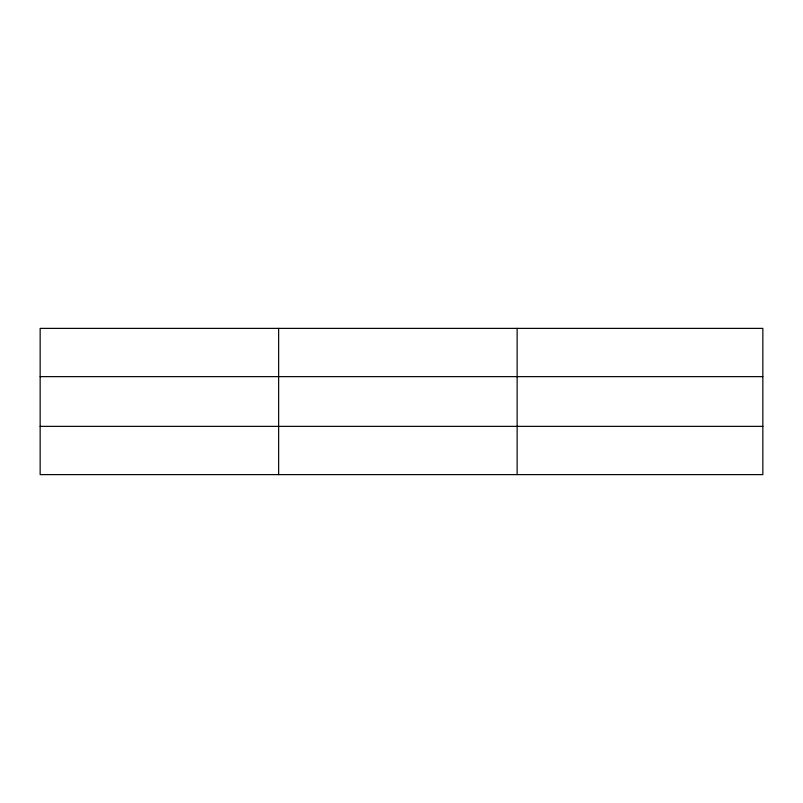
<?xml version="1.0" encoding="UTF-8"?>
<svg xmlns="http://www.w3.org/2000/svg" width="803" height="803" viewBox="0 0 803 803"><rect width="100%" height="100%" fill="white"/><g stroke="black" fill="none" stroke-linecap="round" stroke-linejoin="round"><path stroke-width="1.2" d="M278.641 474.623L278.641 328.377M517.132 474.623L517.132 328.377M762.85 426.363L762.85 474.623L40.15 474.623L40.15 328.377L762.85 328.377L762.85 426.363L40.15 426.363M40.15 376.637L762.85 376.637"/></g></svg>
